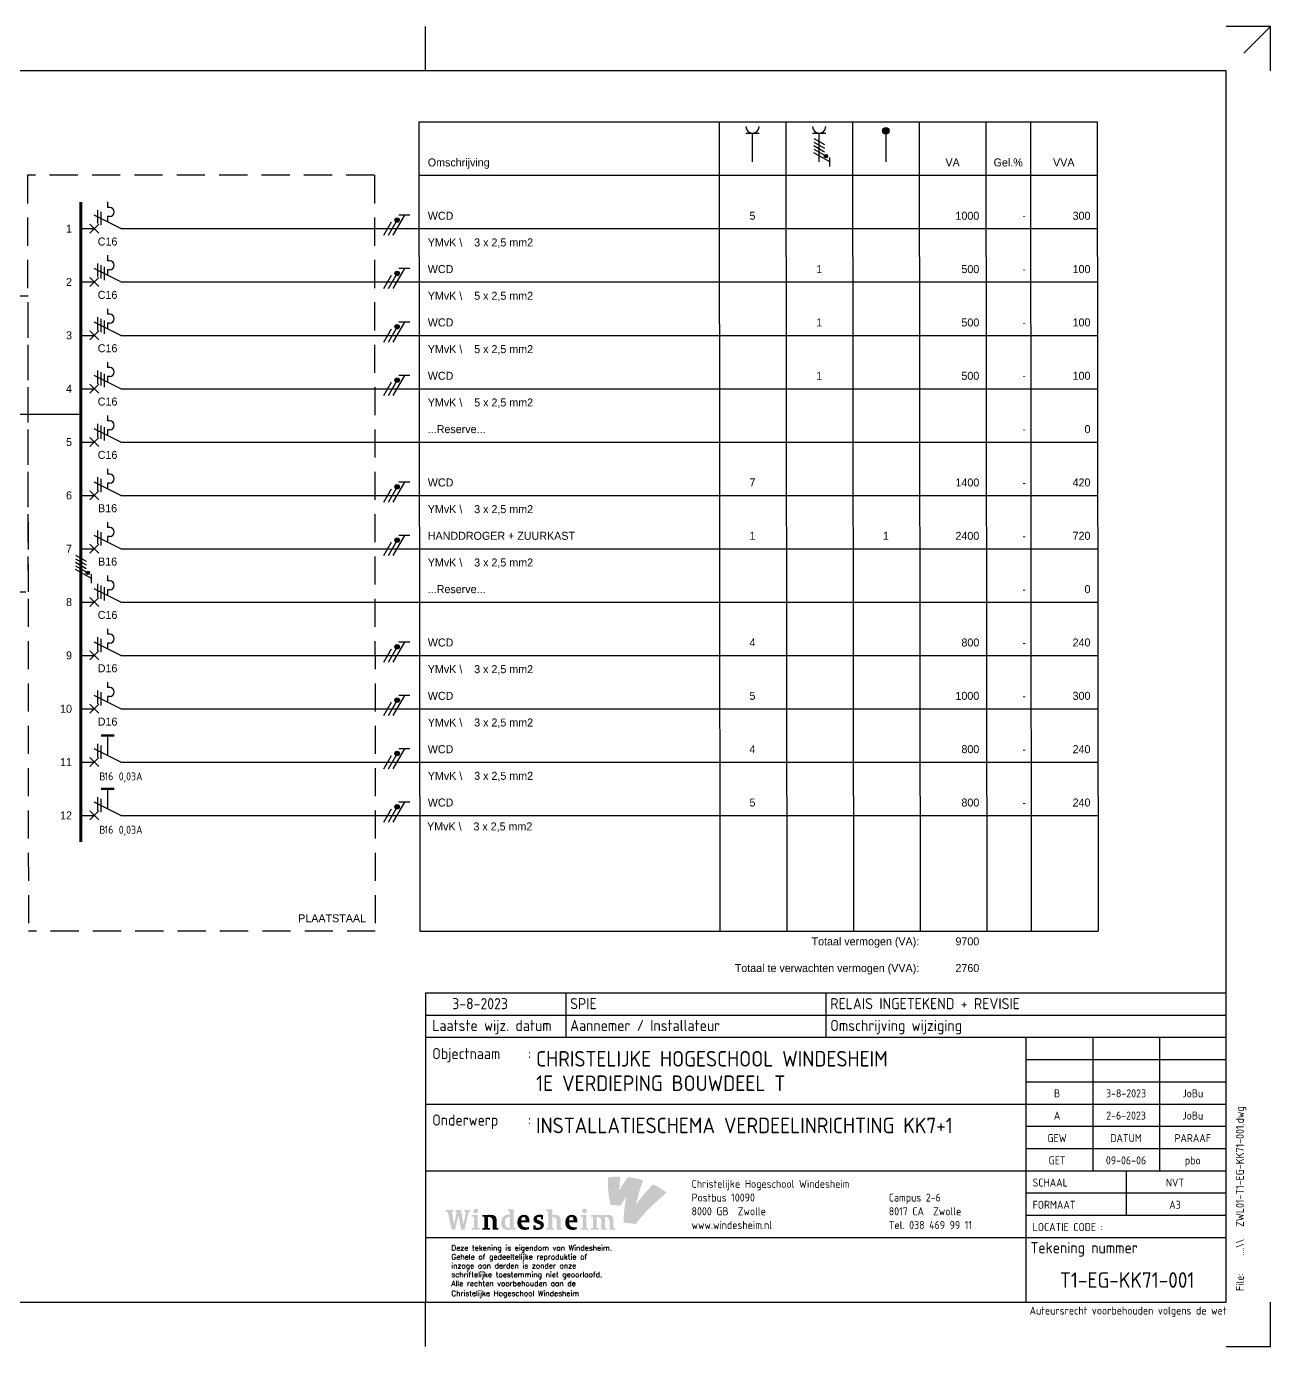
# Model space of a CAD drawing. Header units: millimetres. Extents: x 0 to 420, y 0 to 297.
# Drawn here: x 140.2 to 420, y 0 to 297 of the extents above; entities that cross this region are included whole.
import ezdxf
from ezdxf.enums import TextEntityAlignment as Align

# ---------------------------------------------------------------- set-up
doc = ezdxf.new("R2010")
doc.units = ezdxf.units.MM
doc.linetypes.add('HIDDEN', pattern=[9.525, 6.35, -3.175])
doc.layers.get('0').update_dxf_attribs({"linetype": 'CONTINUOUS'})
for name, color, linetype in [('00att018', 1, 'CONTINUOUS'), ('00att025', 2, 'CONTINUOUS'), ('00att035', 3, 'CONTINUOUS'), ('00att050', 4, 'CONTINUOUS'), ('00kad018', 1, 'CONTINUOUS'), ('00kad025', 2, 'CONTINUOUS'), ('00kad070', 5, 'CONTINUOUS'), ('BL$2----_KADER', 7, 'CONTINUOUS'), ('BL$4----_LOGO', 7, 'CONTINUOUS'), ('BL$4----_STEMPEL', 7, 'CONTINUOUS'), ('EL$1----', 3, 'CONTINUOUS'), ('EL$1----_KK7+1', 3, 'CONTINUOUS'), ('LAAG_1', 160, 'CONTINUOUS')]:
    doc.layers.add(name, color=color, linetype=linetype)
doc.styles.add('BURO-018', font='BUROFONT', dxfattribs={"height": 1.8})
doc.styles.add('EDU', font='ROMANS.SHX', dxfattribs={"height": 2.5})
doc.styles.add('ISO', font='isocp.shx')
doc.styles.add('STABICAD-018', font='ISOCP.SHX', dxfattribs={"height": 1.8})

# ---------------------------------------------------------------- blocks, each defined once
blk = doc.blocks.new('a3-windesheim-hor')
at = {"layer": '00kad018', "color": 1}
for p, q in [((230, 287), (230, 297)), ((420, 297), (410, 297)), ((420, 297), (414, 291)), ((420, 287), (420, 297)), ((230, 0), (230, 10)), ((420, 0), (420, 10)), ((410, 0), (420, 0))]:
    blk.add_line(p, q, dxfattribs=at)
at = {"layer": '00kad070', "color": 5}
for p, q in [((410, 287), (20, 287)), ((410, 10), (410, 287)), ((20, 10), (410, 10))]:
    blk.add_line(p, q, dxfattribs=at)
at = {"layer": '00att018', "color": 1, "style": 'ISO'}
blk.add_text('Auteursrecht voorbehouden volgens de wet', height=1.8, dxfattribs=at).set_placement((410.08, 7.2), align=Align.RIGHT)
blk = doc.blocks.new('AI9-BLK4')
at = {"layer": 'LAAG_1'}
h = blk.add_hatch(color=40, dxfattribs=at)
edge = h.paths.add_edge_path()
edge.add_spline(control_points=[(7.13, 7.18), (4.76, 4.71), (2.6, 2.64), (-0.67, -2.09), (0, 0.48), (1.33, 5.88), (2.58, 8.98), (0.66, 9.66), (-2.22, 10.26), (-4.13, 10.42), (-5.47, 8.84), (-7.52, 5.49), (-8.07, 4.43), (-8, 6.89), (-7.74, 9.27), (-7.64, 10.61), (-9.57, 10.7), (-11, 10.61), (-13.21, 10.31), (-13.29, 6), (-13.05, 2.03), (-12.01, -2), (-10.76, -2.09), (-7.6, -2.36), (-7.6, -2.36), (-7.12, -1.66), (-6.13, -0.03), (-4.98, 1.41), (-5.44, -0.9), (-5.87, -4.06), (-6.06, -7.16), (-6.12, -8.14), (-6.15, -9.12), (-6.16, -10.06), (-4.67, -10.18), (-0.96, -10.58), (-0.72, -10.61), (-0.72, -10.61), (-0.71, -10.6), (-0.71, -10.6), (-0.7, -10.59), (-0.7, -10.58), (-0.69, -10.58), (0.69, -8.77), (2.26, -6.96), (3.63, -5.5), (4.7, -4.37), (5.74, -3.33), (6.72, -2.37), (9.27, 0.11), (11.5, 2.08), (13.21, 3.49), (11.03, 5.13), (9.48, 6.13), (7.13, 7.18)], knot_values=[0, 0, 0, 0, 1, 1, 1, 2, 2, 2, 3, 3, 3, 4, 4, 4, 5, 5, 5, 6, 6, 6, 7, 7, 7, 8, 8, 8, 9, 9, 9, 10, 10, 10, 11, 11, 11, 12, 12, 12, 13, 13, 13, 14, 14, 14, 15, 15, 15, 16, 16, 16, 17, 17, 17, 18, 18, 18, 18], degree=3, periodic=0)
h = blk.add_hatch(color=154, dxfattribs=at)
edge = h.paths.add_edge_path()
edge.add_spline(control_points=[(-0.71, -10.6), (-0.71, -10.6), (-0.71, -10.6), (-0.71, -10.6), (-0.74, -10.63), (-0.72, -10.62), (-0.71, -10.6)], knot_values=[0, 0, 0, 0, 1, 1, 1, 2, 2, 2, 2], degree=3, periodic=0)
h = blk.add_hatch(color=154, dxfattribs=at)
edge = h.paths.add_edge_path()
edge.add_spline(control_points=[(-0.71, -10.6), (-0.71, -10.6), (-0.7, -10.6), (-0.7, -10.6), (-0.67, -10.57), (-0.69, -10.59), (-0.71, -10.6)], knot_values=[0, 0, 0, 0, 1, 1, 1, 2, 2, 2, 2], degree=3, periodic=0)
blk = doc.blocks.new('AI9-BLK3')
at = {"layer": 'LAAG_1'}
h = blk.add_hatch(color=154, dxfattribs=at)
edge = h.paths.add_edge_path()
edge.add_spline(control_points=[(-27.78, 3.24), (-27.78, 3.24), (-29.75, -4.72), (-29.75, -4.72), (-29.75, -4.72), (-31.22, -4.72), (-31.22, -4.72), (-31.22, -4.72), (-32.46, 1.79), (-32.46, 1.79), (-32.46, 1.79), (-33.95, -4.72), (-33.95, -4.72), (-33.95, -4.72), (-35.41, -4.72), (-35.41, -4.72), (-35.41, -4.72), (-37.24, 3.24), (-37.24, 3.24), (-37.24, 3.24), (-38.03, 3.24), (-38.03, 3.24), (-38.03, 3.24), (-38.03, 4.16), (-38.03, 4.16), (-38.03, 4.16), (-34.81, 4.16), (-34.81, 4.16), (-34.81, 4.16), (-34.81, 3.24), (-34.81, 3.24), (-34.81, 3.24), (-35.38, 3.24), (-35.38, 3.24), (-35.38, 3.24), (-34.43, -2.11), (-34.43, -2.11), (-34.43, -2.11), (-33.18, 3.26), (-33.18, 3.26), (-33.18, 3.26), (-33.73, 3.26), (-33.73, 3.26), (-33.73, 3.26), (-33.73, 4.16), (-33.73, 4.16), (-33.73, 4.16), (-31.32, 4.16), (-31.32, 4.16), (-31.32, 4.16), (-30.15, -2.11), (-30.15, -2.11), (-30.15, -2.11), (-29.03, 3.24), (-29.03, 3.24), (-29.03, 3.24), (-29.84, 3.24), (-29.84, 3.24), (-29.84, 3.24), (-29.84, 4.16), (-29.84, 4.16), (-29.84, 4.16), (-27.18, 4.16), (-27.18, 4.16), (-27.18, 4.16), (-27.18, 3.24), (-27.18, 3.24), (-27.18, 3.24), (-27.78, 3.24), (-27.78, 3.24)], knot_values=[0, 0, 0, 0, 1, 1, 1, 2, 2, 2, 3, 3, 3, 4, 4, 4, 5, 5, 5, 6, 6, 6, 7, 7, 7, 8, 8, 8, 9, 9, 9, 10, 10, 10, 11, 11, 11, 12, 12, 12, 13, 13, 13, 14, 14, 14, 15, 15, 15, 16, 16, 16, 17, 17, 17, 18, 18, 18, 19, 19, 19, 20, 20, 20, 21, 21, 21, 22, 22, 22, 23, 23, 23, 23], degree=3, periodic=0)
h = blk.add_hatch(color=154, dxfattribs=at)
edge = h.paths.add_edge_path()
edge.add_spline(control_points=[(-26.42, -4.7), (-26.42, -4.7), (-26.42, -3.87), (-26.42, -3.87), (-26.42, -3.87), (-25.47, -3.87), (-25.47, -3.87), (-25.47, -3.87), (-25.47, 1.17), (-25.47, 1.17), (-25.47, 1.17), (-26.42, 1.17), (-26.42, 1.17), (-26.42, 1.17), (-26.42, 1.99), (-26.42, 1.99), (-26.42, 1.99), (-23.75, 1.99), (-23.75, 1.99), (-23.75, 1.99), (-23.75, -3.87), (-23.75, -3.87), (-23.75, -3.87), (-22.88, -3.87), (-22.88, -3.87), (-22.88, -3.87), (-22.88, -4.7), (-22.88, -4.7), (-22.88, -4.7), (-26.42, -4.7), (-26.42, -4.7)], knot_values=[0, 0, 0, 0, 1, 1, 1, 2, 2, 2, 3, 3, 3, 4, 4, 4, 5, 5, 5, 6, 6, 6, 7, 7, 7, 8, 8, 8, 9, 9, 9, 10, 10, 10, 10], degree=3, periodic=0)
edge = h.paths.add_edge_path()
edge.add_spline(control_points=[(-24.66, 2.67), (-25.25, 2.67), (-25.71, 3.15), (-25.71, 3.74), (-25.71, 4.33), (-25.25, 4.79), (-24.66, 4.79), (-24.07, 4.79), (-23.58, 4.33), (-23.58, 3.74), (-23.58, 3.15), (-24.07, 2.67), (-24.66, 2.67)], knot_values=[0, 0, 0, 0, 1, 1, 1, 2, 2, 2, 3, 3, 3, 4, 4, 4, 4], degree=3, periodic=0)
h = blk.add_hatch(color=154, dxfattribs=at)
edge = h.paths.add_edge_path()
edge.add_spline(control_points=[(-17.02, -4.7), (-17.02, -4.7), (-17.02, -0.94), (-17.02, -0.94), (-17.02, -0.3), (-17.19, 0.21), (-17.5, 0.52), (-17.87, 0.9), (-18.34, 1.07), (-18.89, 1.07), (-18.95, 1.07), (-19.03, 1.07), (-19.09, 1.06), (-19.09, 1.06), (-19.09, -3.87), (-19.09, -3.87), (-19.09, -3.87), (-18.24, -3.87), (-18.24, -3.87), (-18.24, -3.87), (-18.24, -4.7), (-18.24, -4.7), (-18.24, -4.7), (-21.72, -4.7), (-21.72, -4.7), (-21.72, -4.7), (-21.72, -3.87), (-21.72, -3.87), (-21.72, -3.87), (-20.8, -3.87), (-20.8, -3.87), (-20.8, -3.87), (-20.8, 1.17), (-20.8, 1.17), (-20.8, 1.17), (-21.72, 1.17), (-21.72, 1.17), (-21.72, 1.17), (-21.72, 1.99), (-21.72, 1.99), (-21.72, 1.99), (-19.44, 1.99), (-19.44, 1.99), (-19.15, 1.99), (-18.89, 2.03), (-18.56, 2.03), (-16.96, 2.03), (-16.32, 1.86), (-15.88, 1.41), (-15.46, 1), (-15.3, 0.57), (-15.3, -0.15), (-15.3, -0.15), (-15.3, -3.87), (-15.3, -3.87), (-15.3, -3.87), (-14.5, -3.87), (-14.5, -3.87), (-14.5, -3.87), (-14.5, -4.7), (-14.5, -4.7), (-14.5, -4.7), (-17.02, -4.7), (-17.02, -4.7)], knot_values=[0, 0, 0, 0, 1, 1, 1, 2, 2, 2, 3, 3, 3, 4, 4, 4, 5, 5, 5, 6, 6, 6, 7, 7, 7, 8, 8, 8, 9, 9, 9, 10, 10, 10, 11, 11, 11, 12, 12, 12, 13, 13, 13, 14, 14, 14, 15, 15, 15, 16, 16, 16, 17, 17, 17, 18, 18, 18, 19, 19, 19, 20, 20, 20, 21, 21, 21, 21], degree=3, periodic=0)
h = blk.add_hatch(color=154, dxfattribs=at)
edge = h.paths.add_edge_path(flags=16)
edge.add_spline(control_points=[(-6.76, -4.7), (-6.76, -4.7), (-6.76, -3.87), (-6.76, -3.87), (-6.76, -3.87), (-7.62, -3.87), (-7.62, -3.87), (-7.62, -3.87), (-7.62, 4.46), (-7.62, 4.46), (-7.62, 4.46), (-10.2, 4.46), (-10.2, 4.46), (-10.2, 4.46), (-10.2, 3.64), (-10.2, 3.64), (-10.2, 3.64), (-9.32, 3.64), (-9.32, 3.64), (-9.32, 3.64), (-9.32, 1.95), (-9.32, 1.95), (-9.59, 2), (-9.79, 2.04), (-10.19, 2.04), (-11.95, 2.04), (-13.23, 0.68), (-13.23, -1.45), (-13.23, -3.83), (-12.29, -4.77), (-10.28, -4.77), (-9.86, -4.77), (-9.32, -4.7), (-9.12, -4.7), (-9.12, -4.7), (-6.76, -4.7), (-6.76, -4.7)], knot_values=[0, 0, 0, 0, 1, 1, 1, 2, 2, 2, 3, 3, 3, 4, 4, 4, 5, 5, 5, 6, 6, 6, 7, 7, 7, 8, 8, 8, 9, 9, 9, 10, 10, 10, 11, 11, 11, 12, 12, 12, 12], degree=3, periodic=0)
edge = h.paths.add_edge_path()
edge.add_spline(control_points=[(-9.28, -3.73), (-9.49, -3.76), (-9.62, -3.78), (-9.79, -3.78), (-10.77, -3.78), (-11.52, -3.12), (-11.52, -1.21), (-11.52, 0.4), (-10.88, 1.06), (-10, 1.06), (-9.71, 1.06), (-9.48, 1.02), (-9.28, 0.97), (-9.28, 0.97), (-9.28, -3.73), (-9.28, -3.73)], knot_values=[0, 0, 0, 0, 1, 1, 1, 2, 2, 2, 3, 3, 3, 4, 4, 4, 5, 5, 5, 5], degree=3, periodic=0)
h = blk.add_hatch(color=154, dxfattribs=at)
edge = h.paths.add_edge_path(flags=16)
edge.add_spline(control_points=[(-0.43, -1.4), (-0.43, 1.03), (-1.16, 2.05), (-3.05, 2.05), (-4.8, 2.05), (-5.93, 0.7), (-5.93, -1.35), (-5.93, -3.59), (-4.75, -4.76), (-2.66, -4.76), (-1.92, -4.76), (-1.25, -4.65), (-0.71, -4.43), (-0.71, -4.43), (-0.71, -3.47), (-0.71, -3.47), (-1.15, -3.57), (-1.59, -3.59), (-2.01, -3.59), (-3.43, -3.59), (-4.18, -2.54), (-4.18, -1.4), (-4.18, -1.4), (-0.43, -1.4), (-0.43, -1.4)], knot_values=[0, 0, 0, 0, 1, 1, 1, 2, 2, 2, 3, 3, 3, 4, 4, 4, 5, 5, 5, 6, 6, 6, 7, 7, 7, 8, 8, 8, 8], degree=3, periodic=0)
edge = h.paths.add_edge_path()
edge.add_spline(control_points=[(-2.19, -0.48), (-2.19, -0.48), (-4.21, -0.48), (-4.21, -0.48), (-4.21, 0.48), (-3.76, 1.08), (-3.17, 1.08), (-2.58, 1.08), (-2.19, 0.63), (-2.19, -0.48)], knot_values=[0, 0, 0, 0, 1, 1, 1, 2, 2, 2, 3, 3, 3, 3], degree=3, periodic=0)
h = blk.add_hatch(color=154, dxfattribs=at)
edge = h.paths.add_edge_path()
edge.add_spline(control_points=[(3.18, -4.79), (2.42, -4.79), (1.53, -4.63), (1.31, -4.55), (1.31, -4.55), (1.31, -2.67), (1.31, -2.67), (1.31, -2.67), (2.34, -2.67), (2.34, -2.67), (2.34, -2.67), (2.34, -3.62), (2.34, -3.62), (2.58, -3.7), (2.94, -3.79), (3.32, -3.79), (4.14, -3.79), (4.53, -3.52), (4.53, -3.03), (4.53, -2.53), (4.09, -2.3), (3.53, -2.1), (3.53, -2.1), (2.71, -1.81), (2.71, -1.81), (1.84, -1.5), (1.32, -0.99), (1.32, 0.08), (1.32, 1.19), (2.31, 2.08), (3.93, 2.08), (4.57, 2.08), (5.29, 2), (5.66, 1.88), (5.66, 1.88), (5.66, 0.04), (5.66, 0.04), (5.66, 0.04), (4.69, 0.04), (4.69, 0.04), (4.69, 0.04), (4.69, 1), (4.69, 1), (4.43, 1.07), (4.17, 1.11), (3.89, 1.11), (3.16, 1.11), (2.8, 0.83), (2.8, 0.37), (2.8, -0.04), (3.05, -0.24), (3.64, -0.43), (3.64, -0.43), (4.44, -0.7), (4.44, -0.7), (5.37, -1.01), (6, -1.57), (6, -2.6), (6, -4), (4.84, -4.79), (3.18, -4.79)], knot_values=[0, 0, 0, 0, 1, 1, 1, 2, 2, 2, 3, 3, 3, 4, 4, 4, 5, 5, 5, 6, 6, 6, 7, 7, 7, 8, 8, 8, 9, 9, 9, 10, 10, 10, 11, 11, 11, 12, 12, 12, 13, 13, 13, 14, 14, 14, 15, 15, 15, 16, 16, 16, 17, 17, 17, 18, 18, 18, 19, 19, 19, 20, 20, 20, 20], degree=3, periodic=0)
h = blk.add_hatch(color=154, dxfattribs=at)
edge = h.paths.add_edge_path()
edge.add_spline(control_points=[(11.81, -4.7), (11.81, -4.7), (11.81, -1.02), (11.81, -1.02), (11.81, -0.32), (11.67, 0.19), (11.34, 0.52), (10.95, 0.91), (10.48, 1.07), (9.97, 1.07), (9.88, 1.07), (9.79, 1.06), (9.75, 1.06), (9.75, 1.06), (9.75, -3.87), (9.75, -3.87), (9.75, -3.87), (10.59, -3.87), (10.59, -3.87), (10.59, -3.87), (10.59, -4.7), (10.59, -4.7), (10.59, -4.7), (7.11, -4.7), (7.11, -4.7), (7.11, -4.7), (7.11, -3.87), (7.11, -3.87), (7.11, -3.87), (8.03, -3.87), (8.03, -3.87), (8.03, -3.87), (8.03, 3.64), (8.03, 3.64), (8.03, 3.64), (7.16, 3.64), (7.16, 3.64), (7.16, 3.64), (7.16, 4.46), (7.16, 4.46), (7.16, 4.46), (9.75, 4.46), (9.75, 4.46), (9.75, 4.46), (9.75, 1.99), (9.75, 1.99), (9.93, 2), (10.23, 2.03), (10.54, 2.03), (11.88, 2.03), (12.52, 1.84), (12.96, 1.4), (13.39, 0.97), (13.53, 0.51), (13.53, -0.15), (13.53, -0.15), (13.53, -3.87), (13.53, -3.87), (13.53, -3.87), (14.34, -3.87), (14.34, -3.87), (14.34, -3.87), (14.34, -4.7), (14.34, -4.7), (14.34, -4.7), (11.81, -4.7), (11.81, -4.7)], knot_values=[0, 0, 0, 0, 1, 1, 1, 2, 2, 2, 3, 3, 3, 4, 4, 4, 5, 5, 5, 6, 6, 6, 7, 7, 7, 8, 8, 8, 9, 9, 9, 10, 10, 10, 11, 11, 11, 12, 12, 12, 13, 13, 13, 14, 14, 14, 15, 15, 15, 16, 16, 16, 17, 17, 17, 18, 18, 18, 19, 19, 19, 20, 20, 20, 21, 21, 21, 22, 22, 22, 22], degree=3, periodic=0)
h = blk.add_hatch(color=154, dxfattribs=at)
edge = h.paths.add_edge_path(flags=16)
edge.add_spline(control_points=[(21.09, -1.4), (21.09, 1.03), (20.36, 2.05), (18.47, 2.05), (16.72, 2.05), (15.6, 0.7), (15.6, -1.35), (15.6, -3.59), (16.77, -4.76), (18.87, -4.76), (19.6, -4.76), (20.27, -4.65), (20.81, -4.43), (20.81, -4.43), (20.81, -3.47), (20.81, -3.47), (20.37, -3.57), (19.93, -3.59), (19.52, -3.59), (18.09, -3.59), (17.35, -2.54), (17.35, -1.4), (17.35, -1.4), (21.09, -1.4), (21.09, -1.4)], knot_values=[0, 0, 0, 0, 1, 1, 1, 2, 2, 2, 3, 3, 3, 4, 4, 4, 5, 5, 5, 6, 6, 6, 7, 7, 7, 8, 8, 8, 8], degree=3, periodic=0)
edge = h.paths.add_edge_path()
edge.add_spline(control_points=[(19.33, -0.48), (19.33, -0.48), (17.31, -0.48), (17.31, -0.48), (17.31, 0.48), (17.76, 1.08), (18.35, 1.08), (18.94, 1.08), (19.33, 0.63), (19.33, -0.48)], knot_values=[0, 0, 0, 0, 1, 1, 1, 2, 2, 2, 3, 3, 3, 3], degree=3, periodic=0)
h = blk.add_hatch(color=154, dxfattribs=at)
edge = h.paths.add_edge_path()
edge.add_spline(control_points=[(22.47, -4.7), (22.47, -4.7), (22.47, -3.87), (22.47, -3.87), (22.47, -3.87), (23.42, -3.87), (23.42, -3.87), (23.42, -3.87), (23.42, 1.17), (23.42, 1.17), (23.42, 1.17), (22.47, 1.17), (22.47, 1.17), (22.47, 1.17), (22.47, 1.99), (22.47, 1.99), (22.47, 1.99), (25.13, 1.99), (25.13, 1.99), (25.13, 1.99), (25.13, -3.87), (25.13, -3.87), (25.13, -3.87), (26, -3.87), (26, -3.87), (26, -3.87), (26, -4.7), (26, -4.7), (26, -4.7), (22.47, -4.7), (22.47, -4.7)], knot_values=[0, 0, 0, 0, 1, 1, 1, 2, 2, 2, 3, 3, 3, 4, 4, 4, 5, 5, 5, 6, 6, 6, 7, 7, 7, 8, 8, 8, 9, 9, 9, 10, 10, 10, 10], degree=3, periodic=0)
edge = h.paths.add_edge_path()
edge.add_spline(control_points=[(24.23, 2.67), (23.64, 2.67), (23.18, 3.15), (23.18, 3.74), (23.18, 4.33), (23.64, 4.79), (24.23, 4.79), (24.82, 4.79), (25.31, 4.33), (25.31, 3.74), (25.31, 3.15), (24.82, 2.67), (24.23, 2.67)], knot_values=[0, 0, 0, 0, 1, 1, 1, 2, 2, 2, 3, 3, 3, 4, 4, 4, 4], degree=3, periodic=0)
h = blk.add_hatch(color=154, dxfattribs=at)
edge = h.paths.add_edge_path()
edge.add_spline(control_points=[(35.52, -4.7), (35.52, -4.7), (35.52, -0.89), (35.52, -0.89), (35.52, -0.3), (35.34, 0.21), (35.04, 0.52), (34.66, 0.9), (34.24, 1.07), (33.55, 1.07), (33.41, 1.07), (33.28, 1.05), (33.17, 1.03), (33.4, 0.83), (33.52, 0.35), (33.52, -0.07), (33.52, -0.07), (33.52, -3.87), (33.52, -3.87), (33.52, -3.87), (34.3, -3.87), (34.3, -3.87), (34.3, -3.87), (34.3, -4.7), (34.3, -4.7), (34.3, -4.7), (31.82, -4.7), (31.82, -4.7), (31.82, -4.7), (31.82, -0.89), (31.82, -0.89), (31.82, -0.18), (31.64, 0.24), (31.34, 0.53), (30.95, 0.92), (30.5, 1.07), (30.01, 1.07), (29.96, 1.07), (29.9, 1.06), (29.8, 1.06), (29.8, 1.06), (29.8, -3.87), (29.8, -3.87), (29.8, -3.87), (30.64, -3.87), (30.64, -3.87), (30.64, -3.87), (30.64, -4.7), (30.64, -4.7), (30.64, -4.7), (27.17, -4.7), (27.17, -4.7), (27.17, -4.7), (27.17, -3.87), (27.17, -3.87), (27.17, -3.87), (28.09, -3.87), (28.09, -3.87), (28.09, -3.87), (28.09, 1.17), (28.09, 1.17), (28.09, 1.17), (27.17, 1.17), (27.17, 1.17), (27.17, 1.17), (27.17, 1.99), (27.17, 1.99), (27.17, 1.99), (29.58, 1.99), (29.58, 1.99), (29.86, 1.99), (30.2, 2.03), (30.42, 2.03), (31.35, 2.03), (31.94, 1.93), (32.49, 1.67), (32.96, 1.86), (33.67, 2.01), (34.45, 2.01), (35.63, 2.01), (36.25, 1.82), (36.67, 1.4), (37.08, 0.99), (37.23, 0.53), (37.23, -0.08), (37.23, -0.08), (37.23, -3.87), (37.23, -3.87), (37.23, -3.87), (38.03, -3.87), (38.03, -3.87), (38.03, -3.87), (38.03, -4.7), (38.03, -4.7), (38.03, -4.7), (35.52, -4.7), (35.52, -4.7)], knot_values=[0, 0, 0, 0, 1, 1, 1, 2, 2, 2, 3, 3, 3, 4, 4, 4, 5, 5, 5, 6, 6, 6, 7, 7, 7, 8, 8, 8, 9, 9, 9, 10, 10, 10, 11, 11, 11, 12, 12, 12, 13, 13, 13, 14, 14, 14, 15, 15, 15, 16, 16, 16, 17, 17, 17, 18, 18, 18, 19, 19, 19, 20, 20, 20, 21, 21, 21, 22, 22, 22, 23, 23, 23, 24, 24, 24, 25, 25, 25, 26, 26, 26, 27, 27, 27, 28, 28, 28, 29, 29, 29, 30, 30, 30, 31, 31, 31, 32, 32, 32, 32], degree=3, periodic=0)
blk = doc.blocks.new('AI9-BLK2')
at = {"layer": 'LAAG_1', "color": 7}
for name, p in [('AI9-BLK4', (36.4, 1.35)), ('AI9-BLK3', (-11.59, -7.17))]:
    blk.add_blockref(name, p, dxfattribs=at)
blk = doc.blocks.new('CHW_ONDERHOEK')
at = {"layer": '00kad025', "color": 2}
for p, q in [((-190, 79.5), (-190, 69.5)), ((-10, 79.5), (-190, 79.5)), ((-158.5, 79.5), (-158.5, 69.5)), ((-100, 79.5), (-100, 69.5)), ((-10, 74.5), (-190, 74.5)), ((-40, 69.5), (-40, 39.5)), ((-25, 69.5), (-25, 39.5)), ((-10, 64.5), (-55, 64.5)), ((-10, 59.5), (-55, 59.5)), ((-10, 54.5), (-55, 54.5)), ((-10, 49.5), (-55, 49.5)), ((-32.5, 39.5), (-32.5, 34.5)), ((-32.5, 34.5), (-32.5, 29.5))]:
    blk.add_line(p, q, dxfattribs=at)
at = {"layer": '00kad070', "color": 5}
for p, q in [((-10, 69.5), (-190, 69.5)), ((-190, 69.5), (-190, 10)), ((-55, 69.5), (-55, 10)), ((-55, 54.5), (-190, 54.5)), ((-10, 44.5), (-55, 44.5)), ((-10, 39.5), (-190, 39.5)), ((-10, 34.5), (-55, 34.5)), ((-10, 29.5), (-55, 29.5)), ((-55, 24.5), (-190, 24.5)), ((-10, 24.5), (-55, 24.5))]:
    blk.add_line(p, q, dxfattribs=at)
at = {"layer": 'LAAG_1', "color": 7, "xscale": 0.5, "yscale": 0.5, "zscale": 0.5}
blk.add_blockref('AI9-BLK2', (-160.6, 32.22), dxfattribs=at)
at = {"layer": '00att018', "color": 1, "style": 'ISO'}
for s, p in [('GEW', (-48, 46)), ('DATUM', (-32.5, 46)), ('PARAAF', (-17.5, 46)), ('GET', (-48, 41))]:
    blk.add_text(s, height=1.8, dxfattribs=at).set_placement(p, align=Align.CENTER)
for s, p in [('SCHAAL', (-53.5, 36)), ('FORMAAT', (-53.5, 31))]:
    blk.add_text(s, height=1.8, dxfattribs=at).set_placement(p)
at = {"layer": '00att018', "color": 1, "style": 'ISO', "width": 0.9}
blk.add_text('....\\\\', height=1.8, rotation=90, dxfattribs=at).set_placement((-6, 20.5))
at = {"layer": '00att018', "color": 1, "linetype": 'Continuous', "style": 'EDU'}
for s, p in [('Gehele of gedeeltelijke reproduktie of', (-184.2, 19.6)), ('Deze tekening is eigendom van Windesheim.', (-184.2, 21.6)), ('inzage aan derden is zonder onze', (-184.2, 17.6)), ('schriftelijke toestemming niet geoorloofd.', (-184.2, 15.6)), ('Alle rechten voorbehouden aan de', (-184.2, 13.6)), ('Christelijke Hogeschool Windesheim', (-184.2, 11.38))]:
    blk.add_text(s, height=1.2, dxfattribs=at).set_placement(p)
at = {"layer": '00att018', "color": 1, "style": 'ISO'}
blk.add_text('File:', height=1.8, rotation=90, dxfattribs=at).set_placement((-6, 12.5))
for tag, p in [('WZ_CODED', (-48, 66.07)), ('WZ_DATUMD', (-32.5, 66.07)), ('WZ_WZGOEDD', (-17.5, 66.07)), ('WZ_CODEC', (-48, 61.07)), ('WZ_DATUMC', (-32.5, 61.07)), ('WZ_WZGOEDC', (-17.5, 61.07)), ('WZ_CODEB', (-48, 56.07)), ('WZ_DATUMB', (-32.5, 56.07)), ('WZ_WZGOEDB', (-17.5, 56.07)), ('WZ_CODEA', (-48, 51.07)), ('WZ_DATUMA', (-32.5, 51.07)), ('WZ_WZGOEDA', (-17.5, 51.07)), ('TKDATCREAT', (-32.5, 41)), ('TKINIT', (-17.5, 41)), ('TKSCHAAL', (-21.5, 36)), ('TKFORMAAT', (-21.5, 31))]:
    blk.add_attdef(tag, text='', height=1.8, dxfattribs=at).set_placement(p, align=Align.CENTER)
blk.add_attdef('DWGNAME', (-6, 26.93), '', height=1.8, rotation=90, dxfattribs=at)
at = {"layer": '00att025', "color": 2, "style": 'ISO'}
for s, p in [('Objectnaam', (-188.5, 64.67)), ('Onderwerp', (-188.5, 49.72)), ('Tekening nummer', (-54, 21))]:
    blk.add_text(s, height=2.5, dxfattribs=at).set_placement(p)
at = {"layer": '00att025', "style": 'ISO'}
for p in [(-167.02, 64.67), (-167.02, 49.78)]:
    blk.add_text(':', height=2.5, dxfattribs=at).set_placement(p)
at = {"layer": '00att025', "color": 1, "style": 'ISO'}
blk.add_text('LOCATIE CODE :', height=1.8, dxfattribs=at).set_placement((-53.5, 26))
at = {"layer": '00att025', "color": 2, "style": 'ISO'}
for tag, p in [('WZ_DATUM', (-184, 75.9)), ('WZ_AANNEMER_INSTALATEUR', (-157.5, 75.9)), ('WZ_OMSCHR', (-99, 75.9))]:
    blk.add_attdef(tag, p, '', height=2.5, dxfattribs=at)
at = {"layer": '00att025', "color": 3, "style": 'ISO'}
blk.add_attdef('TKVRIJ2', text='', height=2.5, dxfattribs=at).set_placement((-24, 25.62), align=Align.CENTER)
at = {"layer": '00att035', "color": 3, "style": 'ISO'}
for s, p in [('Laatste wijz. datum', (-188.5, 71)), ('Aannemer / Installateur', (-157.5, 71)), ('Omschrijving wijziging', (-99, 71))]:
    blk.add_text(s, height=2.5, dxfattribs=at).set_placement(p)
for tag, p in [('PROMSCHR', (-165.14, 63)), ('TK1OMSCHR', (-165.14, 57.5)), ('TK2OMSCHR', (-165.14, 48)), ('TKVRIJ1', (-165.14, 42.5))]:
    blk.add_attdef(tag, p, '', height=3.5, dxfattribs=at)
at = {"layer": '00att050', "color": 4, "style": 'ISO'}
blk.add_attdef('TKFASE', text='', height=5, dxfattribs=at).set_placement((-14.5, 82), align=Align.RIGHT)
blk.add_attdef('TKTEKNR', text='', height=3.5, dxfattribs=at).set_placement((-32.25, 13.23), align=Align.CENTER)
at = {"layer": 'BL$4----_LOGO', "color": 1, "style": 'ISO'}
for s, p in [('Christelijke Hogeschool Windesheim', (-130.19, 35.71)), ('Postbus 10090', (-130.19, 32.63)), ('Campus 2-6', (-85.85, 32.63)), ('8000 GB  Zwolle', (-130.19, 29.54)), ('8017 CA  Zwolle', (-85.85, 29.54)), ('www.windesheim.nl', (-130.19, 26.45)), ('Tel. 038 469 99 11', (-85.85, 26.45))]:
    blk.add_text(s, height=1.8, dxfattribs=at).set_placement(p)
blk = doc.blocks.new('B3')
at = {"color": 0, "linetype": 'Continuous'}
for p, q in [((0, 9), (0, 21)), ((0, 9), (-3, 3)), ((-6, 6), (-4.75, 6)), ((-4.75, 6.5), (-4.75, 6)), ((-2.75, 6.5), (-2.75, 6)), ((-2.75, 6), (-1.5, 6)), ((-4.125, 3.75), (-1.125, 3.75)), ((-3.75, 4.5), (-0.75, 4.5)), ((-1, 4), (1, 2)), ((-1, 2), (1, 4)), ((0, 0), (0, 3))]:
    blk.add_line(p, q, dxfattribs=at)
blk.add_arc((-3.75, 6.5), 1, 0, 180, dxfattribs=at)
at = {"color": 1, "style": 'BURO-018'}
blk.add_attdef('E_VRIJ1', (-3, 12), '', height=1.8, rotation=90, dxfattribs=at)
at = {"color": 1, "linetype": 'Continuous', "style": 'BURO-018'}
blk.add_attdef('E_IIA', text='', height=1.8, rotation=90, dxfattribs=at).set_placement((2, 6), align=Align.TOP_CENTER)
blk = doc.blocks.new('m1')
at = {"color": 0, "linetype": 'Continuous'}
blk.add_line((0, 21), (0, 33), dxfattribs=at)
blk = doc.blocks.new('b1s')
at = {"color": 0, "linetype": 'Continuous'}
blk.add_line((0, 33), (0, 54), dxfattribs=at)
blk = doc.blocks.new('m1s')
at = {"color": 0, "linetype": 'Continuous'}
blk.add_line((0, 54), (0, 66), dxfattribs=at)
blk = doc.blocks.new('B4')
at = {"color": 0, "linetype": 'Continuous'}
for p, q in [((0, 9), (0, 21)), ((0, 9), (-3, 3)), ((-6, 6), (-4.75, 6)), ((-4.75, 6.5), (-4.75, 6)), ((-2.75, 6.5), (-2.75, 6)), ((-2.75, 6), (-1.5, 6)), ((-4.125, 3.75), (-1.125, 3.75)), ((-3.75, 4.5), (-0.75, 4.5)), ((-3.375, 5.25), (-0.375, 5.25)), ((-1, 2), (1, 4)), ((-1, 4), (1, 2)), ((0, 0), (0, 3))]:
    blk.add_line(p, q, dxfattribs=at)
blk.add_arc((-3.75, 6.5), 1, 0, 180, dxfattribs=at)
at = {"color": 1, "style": 'BURO-018'}
blk.add_attdef('E_VRIJ1', (-3, 12), '', height=1.8, rotation=90, dxfattribs=at)
at = {"color": 1, "linetype": 'Continuous', "style": 'BURO-018'}
blk.add_attdef('E_IIA', text='', height=1.8, rotation=90, dxfattribs=at).set_placement((2, 6), align=Align.TOP_CENTER)
blk = doc.blocks.new('KOLNR6')
at = {"color": 0, "linetype": 'Continuous'}
for p, q in [((-3.5, -1.5), (-3.5, 1.5)), ((3, 0), (-3.5, 0))]:
    blk.add_line(p, q, dxfattribs=at)
blk.add_arc((-5, 0), 1.5, 270, 90, dxfattribs=at)
blk = doc.blocks.new('KOLNR7')
at = {"color": 0, "linetype": 'Continuous'}
for p, q in [((-3.5, -1.5), (-3.5, 1.5)), ((3, 0), (-3.5, 0)), ((-2.29, -1.2), (-0.91, 1.2)), ((-1.49, -1.2), (-0.11, 1.2)), ((-0.69, -1.2), (0.69, 1.2)), ((0.11, -1.2), (1.49, 1.2)), ((2.99, 2.4), (0.91, -1.2)), ((3.99, 2.4), (1.99, 2.4))]:
    blk.add_line(p, q, dxfattribs=at)
at = {"color": 0, "linetype": 'Continuous', "const_width": 0.4}
blk.add_lwpolyline([(1.69, 1.35, 1), (1.69, 1.75, 1)], format="xyb", close=True, dxfattribs=at)
at = {"color": 0, "linetype": 'Continuous'}
blk.add_circle((1.69, 1.55), 0.4, dxfattribs=at)
blk.add_arc((-5, 0), 1.5, 270, 90, dxfattribs=at)
blk = doc.blocks.new('KOLNR8')
at = {"color": 0, "linetype": 'Continuous'}
blk.add_line((-4, 0), (3, 0), dxfattribs=at)
at = {"color": 0, "linetype": 'Continuous', "const_width": 0.75}
blk.add_lwpolyline([(-4, -0.375, 1), (-4, 0.375, 1)], format="xyb", close=True, dxfattribs=at)
at = {"color": 0, "linetype": 'Continuous'}
blk.add_circle((-4, 0), 0.75, dxfattribs=at)
blk = doc.blocks.new('L1')
at = {"color": 0, "linetype": 'Continuous'}
for p, q in [((-3, 73.98), (-3, 71.48)), ((-3, 72.73), (1.5, 70.13)), ((1.5, 69.13), (-1.5, 70.87)), ((1.5, 68.13), (-1.5, 69.87))]:
    blk.add_line(p, q, dxfattribs=at)
at = {"color": 0, "linetype": 'Continuous', "const_width": 0.5}
blk.add_lwpolyline([(-1.68, 71.12, 1), (-2.18, 71.12, 1)], format="xyb", close=True, dxfattribs=at)
at = {"color": 0, "linetype": 'Continuous'}
blk.add_circle((-1.93, 71.12), 0.5, dxfattribs=at)
blk = doc.blocks.new('111104')
at = {"color": 0, "linetype": 'Continuous'}
for p, q in [((-3, 6.98), (-3, 4.48)), ((-3, 5.73), (1.5, 3.13)), ((1.5, 2.13), (-1.5, 3.87)), ((1.5, 1.13), (-1.5, 2.87)), ((1.5, 0.13), (-1.5, 1.87)), ((1.5, -0.87), (-1.5, 0.87))]:
    blk.add_line(p, q, dxfattribs=at)
at = {"color": 0, "linetype": 'Continuous', "const_width": 0.5}
blk.add_lwpolyline([(-1.68, 4.12, 1), (-2.18, 4.12, 1)], format="xyb", close=True, dxfattribs=at)
at = {"color": 0, "linetype": 'Continuous'}
blk.add_circle((-1.93, 4.12), 0.5, dxfattribs=at)
blk = doc.blocks.new('B8')
at = {"color": 0, "linetype": 'Continuous'}
for p, q in [((-3, 15), (-3, 10.5)), ((0, 9), (-6, 12)), ((-5.25, 13.12), (-5.25, 10.12)), ((-4.5, 12.75), (-4.5, 9.75)), ((-9, 9), (-6, 9)), ((-7, 10), (-5, 8)), ((-5, 10), (-7, 8)), ((0, 9), (12, 9))]:
    blk.add_line(p, q, dxfattribs=at)
at = {"color": 0, "linetype": 'Continuous', "const_width": 0.5}
blk.add_lwpolyline([(-4.5, 15), (-1.5, 15)], dxfattribs=at)
at = {"color": 0, "linetype": 'Continuous', "style": 'STABICAD-018'}
blk.add_attdef('CHARACTERISTIC', text='', height=1.8, dxfattribs=at).set_placement((6.59, 17.91), align=Align.TOP_CENTER)
blk.add_attdef('FREEFIELD1', (3, 12), '', height=1.8, dxfattribs=at)
at = {"color": 1, "linetype": 'Continuous', "style": 'STABICAD-018'}
blk.add_attdef('OPERATINGCURRENT', text='', height=1.8, dxfattribs=at).set_placement((7.22, 6.91), align=Align.TOP_RIGHT)
blk.add_attdef('EARTHLEAKAGECIRCUITBREAKER', text='', height=1.8, dxfattribs=at).set_placement((-2.11, 6.94), align=Align.TOP_LEFT)

msp = doc.modelspace()

# ---------------------------------------------------------------- linework, layer by layer
at = {"layer": 'EL$1----', "ltscale": 0.2}
msp.add_line((131.75, 209.74), (152.5, 209.74), dxfattribs=at)
at = {"layer": 'EL$1----', "color": 1, "linetype": 'HIDDEN'}
msp.add_lwpolyline([(140.62, 236.29), (67.45, 236.59), (67.16, 172.73), (67.1, 169.84), (140.7, 169.78)], close=True, dxfattribs=at)
at = {"layer": 'EL$1----_KK7+1', "color": 1}
for p, q in [((228.5, 275.5), (228.7, 93.48)), ((228.5, 275.5), (381, 275.5)), ((296, 275.5), (296.2, 93.48)), ((311, 275.5), (311.2, 93.48)), ((326, 275.5), (326.2, 93.48)), ((341, 275.5), (341.2, 93.48)), ((356, 275.5), (356.2, 93.48)), ((366, 275.5), (366.2, 93.48)), ((381, 275.5), (381.2, 93.48)), ((228.5, 263.5), (381, 263.5)), ((228.7, 93.48), (381.2, 93.48))]:
    msp.add_line(p, q, dxfattribs=at)
at = {"layer": 'EL$1----_KK7+1', "color": 1, "linetype": 'HIDDEN'}
for p, q in [((140.5, 263.5), (140.7, 93.48)), ((218.5, 263.5), (140.5, 263.5)), ((218.5, 263.5), (218.7, 93.48)), ((218.7, 93.48), (140.7, 93.48))]:
    msp.add_line(p, q, dxfattribs=at)
at = {"layer": 'EL$1----_KK7+1'}
for p, q in [((218.5, 251.5), (381, 251.5)), ((218.5, 239.5), (381, 239.5)), ((218.5, 227.5), (381, 227.5)), ((218.5, 215.5), (381, 215.5)), ((218.5, 203.5), (381, 203.5)), ((218.5, 191.5), (381, 191.5)), ((218.5, 179.5), (381, 179.5)), ((218.5, 167.5), (381, 167.5)), ((218.5, 155.5), (381, 155.5)), ((218.5, 143.5), (381, 143.5)), ((218.5, 131.5), (381, 131.5)), ((218.5, 119.5), (381, 119.5))]:
    msp.add_line(p, q, dxfattribs=at)
for points in [[(152.5, 245.5, 0.7, 0.7, 0), (152.5, 257.5, 0.7, 0.7, 0)], [(152.5, 233.5, 0.7, 0.7, 0), (152.5, 245.5, 0.7, 0.7, 0)], [(152.5, 221.5, 0.7, 0.7, 0), (152.5, 233.5, 0.7, 0.7, 0)], [(152.5, 209.5, 0.7, 0.7, 0), (152.5, 221.5, 0.7, 0.7, 0)], [(152.5, 197.5, 0.7, 0.7, 0), (152.5, 209.5, 0.7, 0.7, 0)], [(152.5, 185.5, 0.7, 0.7, 0), (152.5, 197.5, 0.7, 0.7, 0)], [(152.5, 173.5, 0.7, 0.7, 0), (152.5, 185.5, 0.7, 0.7, 0)], [(152.5, 161.5, 0.7, 0.7, 0), (152.5, 173.5, 0.7, 0.7, 0)], [(152.5, 149.5, 0.7, 0.7, 0), (152.5, 161.5, 0.7, 0.7, 0)], [(152.5, 137.5, 0.7, 0.7, 0), (152.5, 149.5, 0.7, 0.7, 0)], [(152.5, 125.5, 0.7, 0.7, 0), (152.5, 137.5, 0.7, 0.7, 0)], [(152.5, 113.5, 0.7, 0.7, 0), (152.5, 125.5, 0.7, 0.7, 0)]]:
    msp.add_lwpolyline(points, format="xyseb", dxfattribs=at)

# ---------------------------------------------------------------- block references
at = {"layer": 'BL$2----_KADER'}
msp.add_blockref('a3-windesheim-hor', (0, 0), dxfattribs=at)
at = {"layer": 'BL$4----_STEMPEL'}
ref = msp.add_blockref('CHW_ONDERHOEK', (420, 0), dxfattribs=at)
ref.add_attrib('TKTEKNR', 'T1-EG-KK71-001', dxfattribs={"layer": '00att050', "color": 4, "height": 3.5, "style": 'ISO'}).set_placement((387.75, 13.23), align=Align.CENTER)
ref.add_attrib('WZ_CODEA', 'A', dxfattribs={"layer": '00att018', "color": 1, "height": 1.8, "style": 'ISO'}).set_placement((372, 51.07), align=Align.CENTER)
ref.add_attrib('WZ_DATUMA', '2-6-2023', dxfattribs={"layer": '00att018', "color": 1, "height": 1.8, "style": 'ISO'}).set_placement((387.5, 51.07), align=Align.CENTER)
ref.add_attrib('WZ_WZGOEDA', 'JoBu', dxfattribs={"layer": '00att018', "color": 1, "height": 1.8, "style": 'ISO'}).set_placement((402.5, 51.07), align=Align.CENTER)
ref.add_attrib('WZ_CODEB', 'B', dxfattribs={"layer": '00att018', "color": 1, "height": 1.8, "style": 'ISO'}).set_placement((372, 56.07), align=Align.CENTER)
ref.add_attrib('WZ_DATUMB', '3-8-2023', dxfattribs={"layer": '00att018', "color": 1, "height": 1.8, "style": 'ISO'}).set_placement((387.5, 56.07), align=Align.CENTER)
ref.add_attrib('WZ_WZGOEDB', 'JoBu', dxfattribs={"layer": '00att018', "color": 1, "height": 1.8, "style": 'ISO'}).set_placement((402.5, 56.07), align=Align.CENTER)
ref.add_attrib('TKDATCREAT', '09-06-06', dxfattribs={"layer": '00att018', "color": 1, "height": 1.8, "style": 'ISO'}).set_placement((387.5, 41), align=Align.CENTER)
ref.add_attrib('TKINIT', 'pbo', dxfattribs={"layer": '00att018', "color": 1, "height": 1.8, "style": 'ISO'}).set_placement((402.5, 41), align=Align.CENTER)
ref.add_attrib('TKSCHAAL', 'NVT', dxfattribs={"layer": '00att018', "color": 1, "height": 1.8, "style": 'ISO'}).set_placement((398.5, 36), align=Align.CENTER)
ref.add_attrib('TKFORMAAT', 'A3', dxfattribs={"layer": '00att018', "color": 1, "height": 1.8, "style": 'ISO'}).set_placement((398.5, 31), align=Align.CENTER)
ref.add_attrib('PROMSCHR', 'CHRISTELIJKE HOGESCHOOL WINDESHEIM', (254.86, 63), dxfattribs={"layer": '00att035', "color": 3, "height": 3.5, "style": 'ISO'})
ref.add_attrib('TK2OMSCHR', 'INSTALLATIESCHEMA VERDEELINRICHTING KK7+1', (254.86, 48), dxfattribs={"layer": '00att035', "color": 3, "height": 3.5, "style": 'ISO'})
ref.add_attrib('TKFILE', 'ZWL01-T1-EG-KK71-001.dwg', (414, 26.93), dxfattribs={"layer": '00att018', "color": 1, "height": 1.8, "rotation": 90, "style": 'ISO'})
ref.add_attrib('TK1OMSCHR', '1E VERDIEPING BOUWDEEL T', (254.86, 57.5), dxfattribs={"layer": '00att035', "color": 3, "height": 3.5, "style": 'ISO'})
ref.add_attrib('WZ_DATUM', '3-8-2023', (236, 75.9), dxfattribs={"layer": '00att025', "color": 2, "height": 2.5, "style": 'ISO'})
ref.add_attrib('WZ_AANNEMER_INSTALATEUR', 'SPIE', (262.5, 75.9), dxfattribs={"layer": '00att025', "color": 2, "height": 2.5, "style": 'ISO'})
ref.add_attrib('WZ_OMSCHR', 'RELAIS INGETEKEND + REVISIE', (321, 75.9), dxfattribs={"layer": '00att025', "color": 2, "height": 2.5, "style": 'ISO'})
at = {"layer": 'EL$1----', "rotation": 270}
for p in [(152.5, 251.5), (152.5, 239.5), (152.5, 227.5), (152.5, 215.5), (152.5, 191.5), (152.5, 179.5), (152.5, 155.5), (152.5, 143.5), (152.5, 131.5), (152.5, 119.5)]:
    msp.add_blockref('L1', p, dxfattribs=at)
at = {"layer": 'EL$1----', "xscale": 0.8, "yscale": 0.8, "zscale": 0.8, "rotation": 180}
msp.add_blockref('111104', (152.5, 177.36), dxfattribs=at)
at = {"layer": 'EL$1----'}
ref = msp.add_blockref('B8', (161.5, 122.5), dxfattribs=at)
ref.add_attrib('OPERATINGCURRENT', '16', dxfattribs={"layer": '0', "color": 1, "linetype": 'Continuous', "height": 1.8, "style": 'STABICAD-018'}).set_placement((159.8, 129.21), align=Align.TOP_RIGHT)
ref.add_attrib('CHARACTERISTIC', 'B', dxfattribs={"layer": '00att018', "linetype": 'Continuous', "height": 1.8, "style": 'STABICAD-018'}).set_placement((157.33, 129.17), align=Align.TOP_CENTER)
ref.add_attrib('EARTHLEAKAGECIRCUITBREAKER', '0,03A', dxfattribs={"layer": '0', "color": 1, "linetype": 'Continuous', "height": 1.8, "style": 'STABICAD-018'}).set_placement((161.01, 129.17), align=Align.TOP_LEFT)
ref = msp.add_blockref('B8', (161.5, 110.5), dxfattribs=at)
ref.add_attrib('OPERATINGCURRENT', '16', dxfattribs={"layer": '0', "color": 1, "linetype": 'Continuous', "height": 1.8, "style": 'STABICAD-018'}).set_placement((159.8, 117.21), align=Align.TOP_RIGHT)
ref.add_attrib('CHARACTERISTIC', 'B', dxfattribs={"layer": '00att018', "linetype": 'Continuous', "height": 1.8, "style": 'STABICAD-018'}).set_placement((157.33, 117.17), align=Align.TOP_CENTER)
ref.add_attrib('EARTHLEAKAGECIRCUITBREAKER', '0,03A', dxfattribs={"layer": '0', "color": 1, "linetype": 'Continuous', "height": 1.8, "style": 'STABICAD-018'}).set_placement((161.01, 117.17), align=Align.TOP_LEFT)
at = {"layer": 'EL$1----_KK7+1', "rotation": 270}
for name, p in [('KOLNR6', (303.5, 269.5)), ('KOLNR7', (318.5, 269.5)), ('KOLNR8', (333.5, 269.5)), ('m1', (152.5, 251.5)), ('b1s', (152.5, 251.5)), ('m1s', (152.5, 251.5)), ('m1', (152.5, 239.5)), ('b1s', (152.5, 239.5)), ('m1s', (152.5, 239.5)), ('m1', (152.5, 227.5)), ('b1s', (152.5, 227.5)), ('m1s', (152.5, 227.5)), ('m1', (152.5, 215.5)), ('b1s', (152.5, 215.5)), ('m1s', (152.5, 215.5)), ('m1', (152.5, 203.5)), ('b1s', (152.5, 203.5)), ('m1s', (152.5, 203.5)), ('m1', (152.5, 191.5)), ('b1s', (152.5, 191.5)), ('m1s', (152.5, 191.5)), ('m1', (152.5, 179.5)), ('b1s', (152.5, 179.5)), ('m1s', (152.5, 179.5)), ('m1', (152.5, 167.5)), ('b1s', (152.5, 167.5)), ('m1s', (152.5, 167.5)), ('m1', (152.5, 155.5)), ('b1s', (152.5, 155.5)), ('m1s', (152.5, 155.5)), ('m1', (152.5, 143.5)), ('b1s', (152.5, 143.5)), ('m1s', (152.5, 143.5)), ('m1', (152.5, 131.5)), ('b1s', (152.5, 131.5)), ('m1s', (152.5, 131.5)), ('m1', (152.5, 119.5)), ('b1s', (152.5, 119.5)), ('m1s', (152.5, 119.5))]:
    msp.add_blockref(name, p, dxfattribs=at)
for name, p, values in [('B3', (152.5, 251.5), {'E_IIA': 'C16'}), ('B4', (152.5, 239.5), {'E_IIA': 'C16'}), ('B4', (152.5, 227.5), {'E_IIA': 'C16'}), ('B4', (152.5, 215.5), {'E_IIA': 'C16'}), ('B4', (152.5, 203.5), {'E_IIA': 'C16'}), ('B3', (152.5, 191.5), {'E_IIA': 'B16'}), ('B3', (152.5, 179.5), {'E_IIA': 'B16'}), ('B4', (152.5, 167.5), {'E_IIA': 'C16'}), ('B3', (152.5, 155.5), {'E_IIA': 'D16'}), ('B3', (152.5, 143.5), {'E_IIA': 'D16'})]:
    msp.add_blockref(name, p, dxfattribs=at).add_auto_attribs(values)

# ---------------------------------------------------------------- texts
at = {"layer": 'EL$1----', "color": 1, "style": 'BURO-018'}
msp.add_text('PLAATSTAAL', height=1.8, dxfattribs=at).set_placement((201.36, 95.45))
at = {"layer": 'EL$1----_KK7+1', "color": 1, "style": 'BURO-018'}
for s, p in [('Omschrijving', (230.5, 265.5)), ('WCD', (230.5, 253.5)), ('YMvK \\    3 x 2,5 mm2', (230.5, 247.5)), ('WCD', (230.5, 241.5)), ('YMvK \\    5 x 2,5 mm2', (230.5, 235.5)), ('WCD', (230.5, 229.5)), ('YMvK \\    5 x 2,5 mm2', (230.5, 223.5)), ('WCD', (230.5, 217.5)), ('YMvK \\    5 x 2,5 mm2', (230.5, 211.5)), ('...Reserve...', (230.5, 205.5)), ('WCD', (230.5, 193.5)), ('YMvK \\    3 x 2,5 mm2', (230.5, 187.5)), ('HANDDROGER + ZUURKAST', (230.5, 181.5)), ('YMvK \\    3 x 2,5 mm2', (230.5, 175.5)), ('...Reserve...', (230.5, 169.5)), ('WCD', (230.5, 157.5)), ('YMvK \\    3 x 2,5 mm2', (230.5, 151.5)), ('WCD', (230.5, 145.5)), ('YMvK \\    3 x 2,5 mm2', (230.5, 139.5)), ('WCD', (230.5, 133.5)), ('YMvK \\    3 x 2,5 mm2', (230.5, 127.5)), ('WCD', (230.5, 121.5)), ('YMvK \\    3 x 2,5 mm2', (230.33, 116.12))]:
    msp.add_text(s, height=1.8, dxfattribs=at).set_placement(p)
for s, p in [('Gel.%', (361, 265.5)), ('VA', (348.5, 265.5)), ('VVA', (373.5, 265.5)), ('5', (303.5, 253.5)), ('1', (318.5, 241.5)), ('1', (318.5, 229.5)), ('1', (318.5, 217.5)), ('7', (303.5, 193.5)), ('1', (303.5, 181.5)), ('1', (333.5, 181.5)), ('4', (303.5, 157.5)), ('5', (303.5, 145.5)), ('4', (303.5, 133.5)), ('5', (303.5, 121.5))]:
    msp.add_text(s, height=1.8, dxfattribs=at).set_placement(p, align=Align.CENTER)
for s, p in [('1000', (354.5, 253.5)), ('-', (365, 253.5)), ('300', (379.5, 253.5)), ('500', (354.5, 241.5)), ('-', (365, 241.5)), ('100', (379.5, 241.5)), ('500', (354.5, 229.5)), ('-', (365, 229.5)), ('100', (379.5, 229.5)), ('500', (354.5, 217.5)), ('-', (365, 217.5)), ('100', (379.5, 217.5)), ('-', (365, 205.5)), ('0', (379.5, 205.5)), ('1400', (354.5, 193.5)), ('-', (365, 193.5)), ('420', (379.5, 193.5)), ('2400', (354.5, 181.5)), ('-', (365, 181.5)), ('720', (379.5, 181.5)), ('-', (365, 169.5)), ('0', (379.5, 169.5)), ('800', (354.5, 157.5)), ('-', (365, 157.5)), ('240', (379.5, 157.5)), ('1000', (354.5, 145.5)), ('-', (365, 145.5)), ('300', (379.5, 145.5)), ('800', (354.5, 133.5)), ('-', (365, 133.5)), ('240', (379.5, 133.5)), ('800', (354.5, 121.5)), ('-', (365, 121.5)), ('240', (379.5, 121.5)), ('Totaal vermogen (VA):', (341, 90.26)), ('9700', (354.5, 90.26)), ('Totaal te verwachten vermogen (VVA):', (341, 84.26)), ('2760', (354.5, 84.26))]:
    msp.add_text(s, height=1.8, dxfattribs=at).set_placement(p, align=Align.RIGHT)
for s, p in [('1', (150.5, 251.5)), ('2', (150.5, 239.5)), ('3', (150.5, 227.5)), ('4', (150.5, 215.5)), ('5', (150.5, 203.5)), ('6', (150.5, 191.5)), ('7', (150.5, 179.5)), ('8', (150.5, 167.5)), ('9', (150.5, 155.5)), ('10', (150.5, 143.5)), ('11', (150.5, 131.5)), ('12', (150.5, 119.5))]:
    msp.add_text(s, height=1.8, dxfattribs=at).set_placement(p, align=Align.MIDDLE_RIGHT)

doc.saveas('drawing.dxf')
